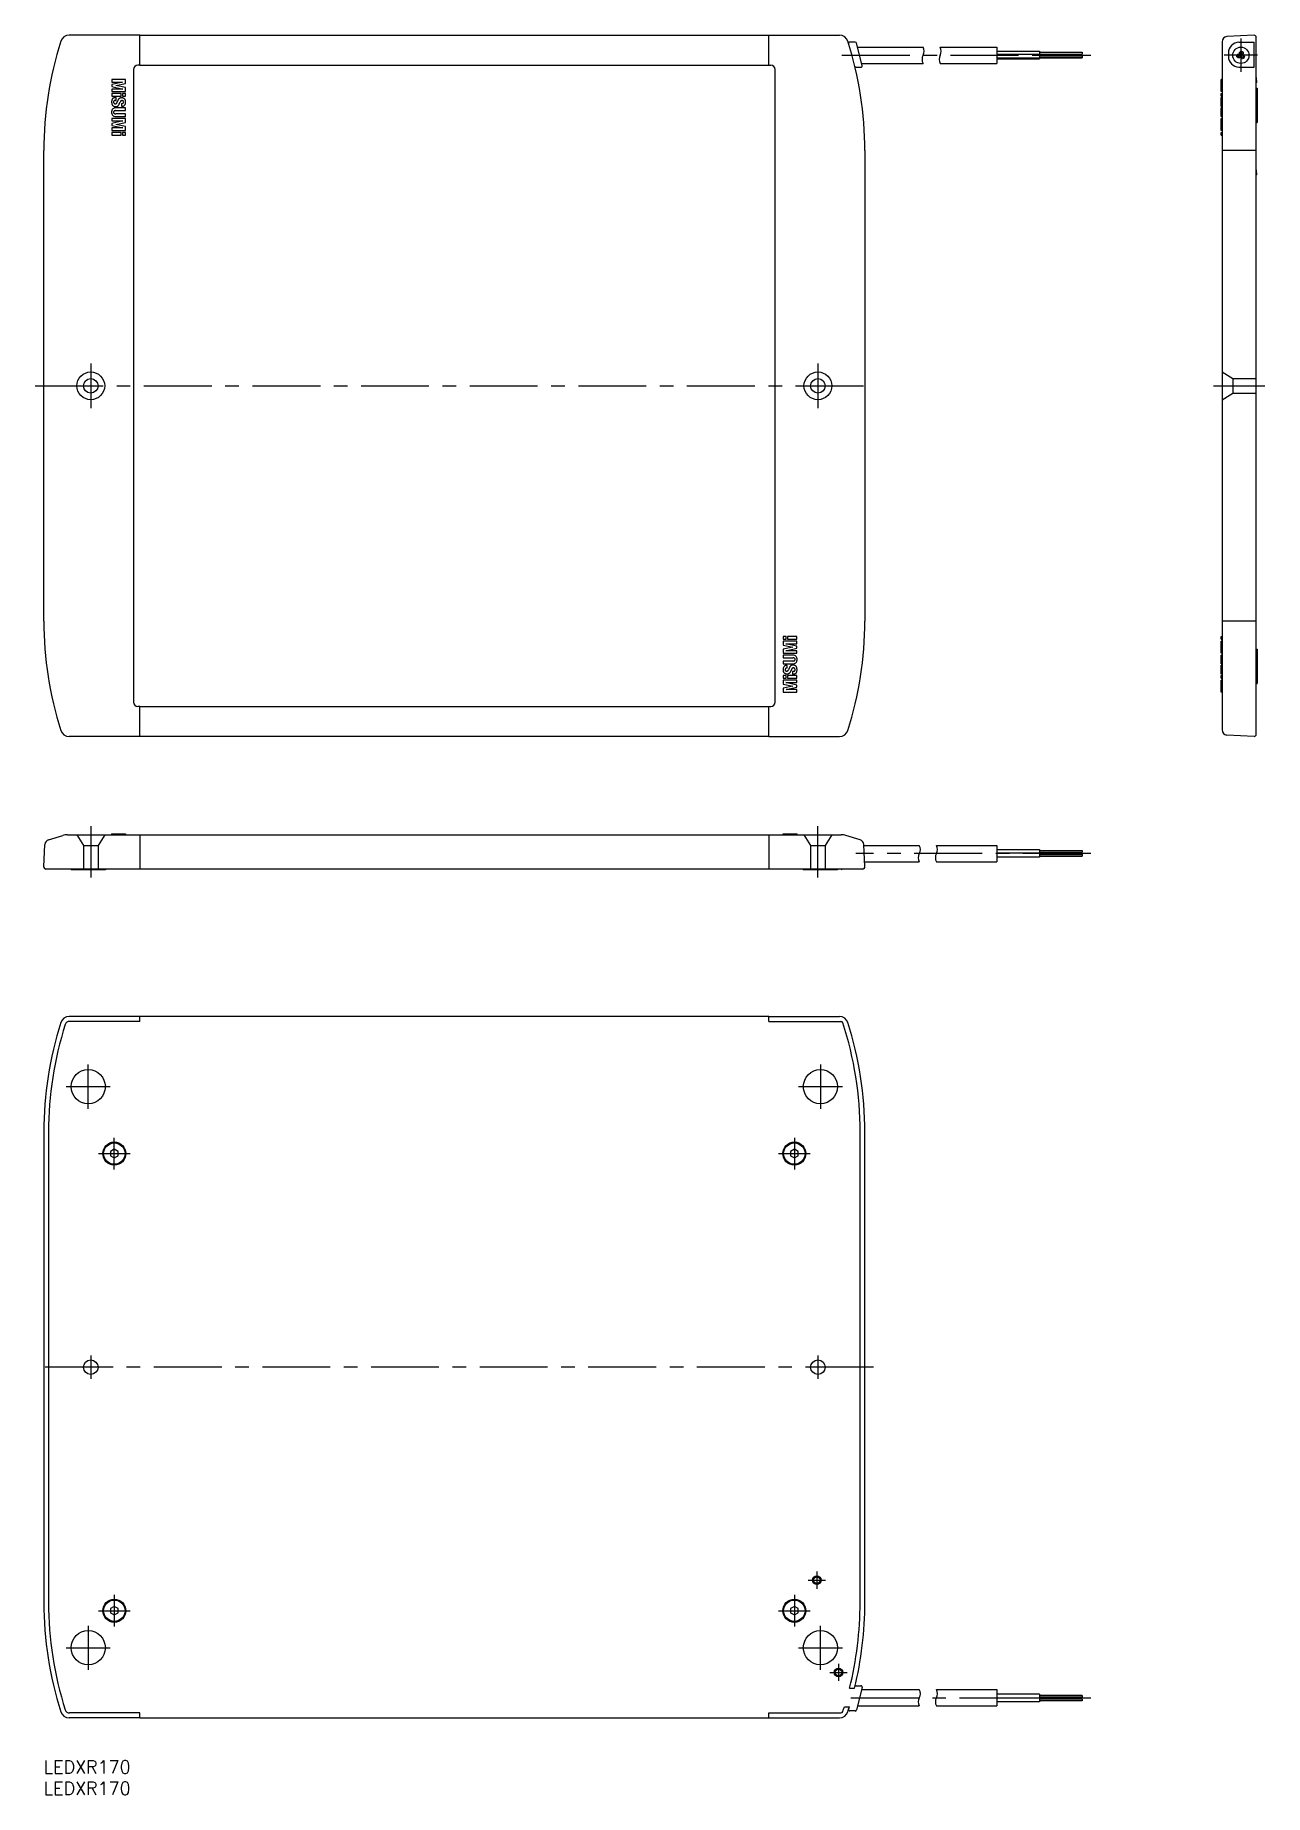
# Model space of a CAD drawing. Extents: x -2 to 286, y -8 to 403.
import ezdxf

# ---------------------------------------------------------------- set-up
doc = ezdxf.new("R2010")
doc.units = 0
doc.header["$LTSCALE"] = 0.5
doc.linetypes.add('CENTER', pattern=[50.8, 31.75, -6.35, 6.35, -6.35])
doc.linetypes.add('DASHED', pattern=[19.05, 12.7, -6.35])
for name, color, linetype in [('MSM_CENTER', 1, 'CENTER'), ('MSM_CONTINUOUS', 7, 'CONTINUOUS'), ('MSM_DASHED', 4, 'DASHED'), ('MSM_NARROW', 5, 'CONTINUOUS'), ('MSM_PART_NUMBER', 7, 'CONTINUOUS')]:
    doc.layers.add(name, color=color, linetype=linetype)
doc.styles.get("Standard").update_dxf_attribs({"font": 'txt.shx', "height": 3, "bigfont": 'bigfont.shx'})

# ---------------------------------------------------------------- blocks, each defined once
blk = doc.blocks.new('*U33')
at = {"layer": 'MSM_PART_NUMBER'}
blk.add_text('LEDXR170', height=3, dxfattribs=at).set_placement((0, -3))
blk = doc.blocks.new('*U34')
at = {"layer": 'MSM_PART_NUMBER'}
blk.add_text('LEDXR170', height=3, dxfattribs=at).set_placement((0, -8))

msp = doc.modelspace()

# ---------------------------------------------------------------- linework, layer by layer
at = {"layer": 'MSM_CENTER'}
for p, q in [((279.9, 402.69), (279.9, 394.89)), ((186.63, 398.79), (244.83, 398.79)), ((283.8, 398.79), (276, 398.79)), ((11, 326.74), (11, 316.24)), ((181, 326.74), (181, 316.24)), ((-2, 321.49), (194, 321.49)), ((273.5, 321.49), (285.5, 321.49)), ((11, 218.5), (11, 206.5)), ((181, 206.5), (181, 218.5)), ((244.83, 212.1), (189.84, 212.1)), ((10.4, 152.45), (10.4, 162.75)), ((181.6, 162.75), (181.6, 152.45)), ((5.25, 157.6), (15.55, 157.6)), ((176.45, 157.6), (186.75, 157.6)), ((16.5, 138.25), (16.5, 145.65)), ((175.5, 145.65), (175.5, 138.25)), ((12.8, 141.95), (20.2, 141.95)), ((171.8, 141.95), (179.2, 141.95)), ((11, 94.7), (11, 89.3)), ((181, 94.7), (181, 89.3)), ((194, 92), (-2, 92)), ((178.75, 42.2), (182.75, 42.2)), ((180.75, 44.2), (180.75, 40.2)), ((16.5, 38.75), (16.5, 31.35)), ((175.5, 38.75), (175.5, 31.35)), ((12.8, 35.05), (20.2, 35.05)), ((171.8, 35.05), (179.2, 35.05)), ((10.4, 31.55), (10.4, 21.25)), ((181.6, 21.25), (181.6, 31.55)), ((5.25, 26.4), (15.55, 26.4)), ((176.45, 26.4), (186.75, 26.4)), ((183.82, 20.62), (187.82, 20.62)), ((185.82, 22.62), (185.82, 18.62)), ((188.73, 14.7), (244.83, 14.7))]:
    msp.add_line(p, q, dxfattribs=at)
at = {"layer": 'MSM_CONTINUOUS', "color": 0}
for p, q in [((22.5, 403.49), (5.91, 403.49)), ((22.5, 396.47), (22.5, 403.49)), ((22.5, 403.48), (169.5, 403.48)), ((169.5, 396.47), (169.5, 403.49)), ((169.5, 403.49), (186.09, 403.49)), ((283, 403.49), (276.64, 403.16)), ((189.7, 401.89), (188.47, 401.89)), ((191.38, 396.43), (190.06, 401.61)), ((190.3, 400.69), (205.6, 400.69)), ((209.6, 400.69), (222.83, 400.69)), ((222.83, 400.69), (222.83, 396.89)), ((222.83, 399.74), (232.83, 399.74)), ((232.83, 399.49), (242.83, 399.49)), ((242.83, 399.49), (242.83, 399.09)), ((275.5, 401.96), (275.5, 241.02)), ((277, 399.33), (277, 398.55)), ((279.46, 401.83), (283.01, 401.89)), ((283.01, 395.99), (283.01, 401.89)), ((283.5, 239.99), (283.5, 402.99)), ((21, 395.47), (21, 247.51)), ((22.5, 396.47), (22, 396.47)), ((22.5, 396.49), (169.5, 396.49)), ((169.5, 396.47), (170, 396.47)), ((171, 247.51), (171, 395.47)), ((189.94, 395.99), (191.05, 395.99)), ((191.27, 396.89), (205.6, 396.89)), ((209.6, 396.89), (222.83, 396.89)), ((222.83, 399.09), (232.83, 399.09)), ((222.83, 398.19), (232.83, 398.19)), ((222.83, 397.98), (232.83, 397.98)), ((232.83, 399.09), (242.83, 399.09)), ((232.83, 398.84), (242.83, 398.84)), ((232.83, 398.44), (242.83, 398.44)), ((232.83, 398.23), (242.83, 398.23)), ((242.83, 398.84), (242.83, 398.44)), ((242.83, 398.44), (242.83, 398.23)), ((279.46, 396.05), (283.01, 395.99)), ((15.92, 393.11), (15.92, 392.53)), ((19.08, 393.11), (15.92, 393.11)), ((15.92, 392.53), (18.44, 392.53)), ((18.44, 392.53), (15.92, 391.95)), ((15.92, 391.95), (15.92, 391.46)), ((15.92, 391.46), (18.48, 390.89)), ((16.85, 391.71), (19.08, 392.16)), ((19.08, 391.25), (16.85, 391.71)), ((19.08, 392.16), (19.08, 393.11)), ((19.08, 390.3), (19.08, 391.25)), ((275.29, 390.3), (275.29, 393.11)), ((275.5, 393.11), (275.29, 393.11)), ((275.5, 392.16), (275.29, 392.16)), ((275.5, 391.71), (275.29, 391.71)), ((275.5, 391.25), (275.29, 391.25)), ((283.6, 392.49), (283.5, 392.37)), ((283.5, 391.09), (283.7, 391.09)), ((283.6, 392.49), (283.54, 393.38)), ((283.7, 391.09), (283.7, 383.09)), ((15.92, 390.89), (15.92, 390.3)), ((18.48, 390.89), (15.92, 390.89)), ((15.92, 390.3), (19.08, 390.3)), ((15.92, 389.86), (15.92, 389.22)), ((18.12, 389.86), (15.92, 389.86)), ((15.92, 389.22), (18.12, 389.22)), ((16.91, 388.89), (16.78, 388.89)), ((16.81, 388.25), (16.91, 388.25)), ((16.91, 388.25), (16.91, 388.89)), ((17.66, 387.39), (17.88, 387.88)), ((18.12, 389.22), (18.12, 389.86)), ((18.2, 387.5), (18.2, 386.89)), ((18.2, 386.89), (18.29, 386.89)), ((18.41, 389.86), (18.41, 389.22)), ((19.08, 389.86), (18.41, 389.86)), ((18.41, 389.22), (19.08, 389.22)), ((19.08, 389.22), (19.08, 389.86)), ((275.5, 390.3), (275.29, 390.3)), ((275.29, 389.22), (275.29, 389.86)), ((275.29, 389.86), (275.5, 389.86)), ((275.29, 389.22), (275.5, 389.22)), ((275.29, 386.79), (275.29, 388.89)), ((275.5, 388.89), (275.29, 388.89)), ((275.5, 388.85), (275.29, 388.85)), ((275.5, 387.85), (275.29, 387.85)), ((275.5, 386.89), (275.29, 386.89)), ((15.92, 384.01), (15.92, 383.43)), ((19.08, 384.01), (15.92, 384.01)), ((15.92, 383.43), (18.48, 383.43)), ((18.48, 383.43), (15.92, 382.86)), ((15.92, 382.86), (15.92, 382.36)), ((16.85, 382.61), (19.08, 383.07)), ((16.87, 385.84), (19.08, 385.84)), ((19.08, 385.1), (16.87, 385.1)), ((19.08, 386.48), (16.88, 386.48)), ((16.88, 384.46), (19.08, 384.46)), ((19.08, 385.84), (19.08, 386.48)), ((19.08, 384.46), (19.08, 385.1)), ((19.08, 383.07), (19.08, 384.01)), ((275.29, 386.79), (275.5, 386.79)), ((275.29, 384.46), (275.29, 386.48)), ((275.5, 386.48), (275.29, 386.48)), ((275.5, 385.84), (275.29, 385.84)), ((275.5, 385.1), (275.29, 385.1)), ((275.5, 384.46), (275.29, 384.46)), ((275.29, 381.21), (275.29, 384.01)), ((275.5, 384.01), (275.29, 384.01)), ((275.5, 383.07), (275.29, 383.07)), ((283.5, 383.09), (283.7, 383.09)), ((15.92, 382.36), (18.48, 381.79)), ((15.92, 381.79), (15.92, 381.21)), ((18.48, 381.79), (15.92, 381.79)), ((15.92, 381.21), (19.08, 381.21)), ((15.92, 380.76), (15.92, 380.12)), ((18.12, 380.76), (15.92, 380.76)), ((15.92, 380.12), (18.12, 380.12)), ((19.08, 382.15), (16.85, 382.61)), ((18.12, 380.12), (18.12, 380.76)), ((18.41, 380.76), (18.41, 380.12)), ((19.08, 380.76), (18.41, 380.76)), ((18.41, 380.12), (19.08, 380.12)), ((19.08, 381.21), (19.08, 382.15)), ((19.08, 380.12), (19.08, 380.76)), ((275.5, 382.61), (275.29, 382.61)), ((275.5, 382.15), (275.29, 382.15)), ((275.5, 381.21), (275.29, 381.21)), ((275.29, 380.12), (275.29, 380.76)), ((275.29, 380.76), (275.5, 380.76)), ((275.29, 380.12), (275.5, 380.12)), ((0, 266.49), (0, 376.49)), ((192, 376.49), (192, 266.49)), ((283.5, 376.49), (275.5, 376.49)), ((283.6, 370.91), (283.5, 370.79)), ((283.6, 370.91), (283.54, 371.8)), ((283.5, 266.49), (275.5, 266.49)), ((173.59, 262.85), (172.92, 262.85)), ((172.92, 262.85), (172.92, 262.22)), ((172.92, 262.22), (173.59, 262.22)), ((176.08, 261.77), (172.92, 261.77)), ((172.92, 261.77), (172.92, 260.83)), ((172.92, 260.83), (175.15, 260.37)), ((175.15, 260.37), (172.92, 259.91)), ((172.92, 259.91), (172.92, 258.96)), ((173.52, 261.18), (176.08, 261.18)), ((176.08, 260.61), (173.52, 261.18)), ((173.52, 259.55), (176.08, 260.12)), ((176.08, 259.55), (173.52, 259.55)), ((173.59, 262.22), (173.59, 262.85)), ((176.08, 262.85), (173.88, 262.85)), ((173.88, 262.85), (173.88, 262.22)), ((173.88, 262.22), (176.08, 262.22)), ((176.08, 262.22), (176.08, 262.85)), ((176.08, 261.18), (176.08, 261.77)), ((176.08, 260.12), (176.08, 260.61)), ((176.08, 258.96), (176.08, 259.55)), ((275.29, 262.85), (275.5, 262.85)), ((275.29, 262.22), (275.29, 262.85)), ((275.29, 262.22), (275.5, 262.22)), ((275.5, 261.77), (275.29, 261.77)), ((275.29, 258.96), (275.29, 261.77)), ((275.5, 261.18), (275.29, 261.18)), ((275.5, 260.61), (275.29, 260.61)), ((275.5, 260.12), (275.29, 260.12)), ((275.5, 259.55), (275.29, 259.55)), ((283.5, 259.89), (283.7, 259.89)), ((283.7, 259.89), (283.7, 251.89)), ((172.92, 258.96), (176.08, 258.96)), ((175.12, 258.52), (172.92, 258.52)), ((172.92, 258.52), (172.92, 257.88)), ((172.92, 257.88), (175.13, 257.88)), ((175.13, 257.13), (172.92, 257.13)), ((172.92, 257.13), (172.92, 256.5)), ((172.92, 256.5), (175.12, 256.5)), ((173.8, 256.09), (173.71, 256.09)), ((173.8, 255.48), (173.8, 256.09)), ((174.34, 255.59), (174.12, 255.1)), ((275.5, 258.96), (275.29, 258.96)), ((275.5, 258.52), (275.29, 258.52)), ((275.29, 256.5), (275.29, 258.52)), ((275.5, 256.5), (275.29, 256.5)), ((275.5, 256.19), (275.29, 256.19)), ((275.29, 254.09), (275.29, 256.19)), ((173.59, 253.76), (172.92, 253.76)), ((172.92, 253.76), (172.92, 253.12)), ((172.92, 253.12), (173.59, 253.12)), ((176.08, 252.67), (172.92, 252.67)), ((172.92, 252.67), (172.92, 251.73)), ((172.92, 251.73), (175.15, 251.27)), ((175.15, 251.27), (172.92, 250.82)), ((173.52, 252.09), (176.08, 252.09)), ((176.08, 251.52), (173.52, 252.09)), ((173.56, 250.45), (176.08, 251.02)), ((173.59, 253.12), (173.59, 253.76)), ((176.08, 253.76), (173.88, 253.76)), ((173.88, 253.76), (173.88, 253.12)), ((173.88, 253.12), (176.08, 253.12)), ((175.19, 254.72), (175.09, 254.72)), ((175.09, 254.72), (175.09, 254.09)), ((175.09, 254.09), (175.22, 254.09)), ((176.08, 253.12), (176.08, 253.76)), ((176.08, 252.09), (176.08, 252.67)), ((176.08, 251.02), (176.08, 251.52)), ((275.5, 254.09), (275.29, 254.09)), ((275.29, 253.76), (275.5, 253.76)), ((275.29, 253.12), (275.29, 253.76)), ((275.29, 253.12), (275.5, 253.12)), ((275.5, 252.67), (275.29, 252.67)), ((275.29, 249.87), (275.29, 252.67)), ((275.5, 252.09), (275.29, 252.09)), ((275.5, 251.52), (275.29, 251.52)), ((275.5, 251.02), (275.29, 251.02)), ((283.5, 251.89), (283.7, 251.89)), ((172.92, 250.82), (172.92, 249.87)), ((172.92, 249.87), (176.08, 249.87)), ((176.08, 250.45), (173.56, 250.45)), ((176.08, 249.87), (176.08, 250.45)), ((275.5, 250.45), (275.29, 250.45)), ((275.5, 249.87), (275.29, 249.87)), ((22.5, 246.51), (22, 246.51)), ((22.5, 239.49), (22.5, 246.51)), ((22.5, 246.49), (169.5, 246.49)), ((169.5, 246.51), (170, 246.51)), ((169.5, 239.49), (169.5, 246.51)), ((22.5, 239.49), (5.91, 239.49)), ((169.5, 239.5), (22.5, 239.5)), ((169.5, 239.49), (186.09, 239.49)), ((187.98, 240.89), (187.98, 240.89)), ((283, 239.49), (276.64, 239.82)), ((0, 209.03), (0.27, 214.26)), ((1.13, 215.34), (4.44, 216.33)), ((5.59, 216.5), (186.41, 216.5)), ((15.87, 216.71), (15.87, 216.5)), ((15.87, 216.71), (19.14, 216.71)), ((15.92, 216.71), (15.92, 216.5)), ((18.12, 216.71), (18.12, 216.5)), ((18.41, 216.71), (18.41, 216.5)), ((19.08, 216.71), (19.08, 216.5)), ((19.14, 216.5), (19.14, 216.71)), ((19.14, 216.5), (19.14, 216.71)), ((22.5, 216.5), (22.5, 208.5)), ((169.5, 216.5), (169.5, 208.5)), ((172.86, 216.71), (176.13, 216.71)), ((172.86, 216.71), (172.86, 216.5)), ((172.92, 216.5), (172.92, 216.71)), ((176.08, 216.5), (176.08, 216.71)), ((176.13, 216.5), (176.13, 216.71)), ((190.87, 215.34), (187.56, 216.33)), ((192, 209.03), (191.73, 214.26)), ((191.74, 214), (204.72, 214)), ((208.72, 214), (222.83, 214)), ((208.72, 214), (222.83, 214)), ((222.83, 214), (222.83, 210.2)), ((191.94, 210.2), (204.72, 210.2)), ((208.72, 210.2), (222.83, 210.2)), ((222.83, 213.05), (232.83, 213.05)), ((232.83, 212.8), (242.83, 212.8)), ((232.83, 212.4), (242.83, 212.4)), ((232.83, 211.92), (242.83, 211.92)), ((232.83, 211.52), (242.83, 211.52)), ((242.83, 212.8), (242.83, 212.4)), ((191.5, 208.5), (0.5, 208.5)), ((14.4, 208.3), (6.4, 208.3)), ((185.6, 208.3), (177.6, 208.3)), ((186.47, 208.4), (186.69, 208.5)), ((186.47, 208.5), (186.47, 208.4)), ((22.5, 174), (5.91, 174)), ((22.5, 172.86), (5.99, 172.86)), ((22.5, 172.86), (22.5, 174)), ((169.5, 173.97), (22.5, 173.97)), ((169.5, 172.86), (169.5, 174)), ((169.5, 174), (186.09, 174)), ((169.5, 172.86), (186.37, 172.86)), ((0, 147), (0, 37)), ((1.12, 147), (1.12, 37)), ((190.88, 37), (190.88, 147)), ((192, 37), (192, 147)), ((16.5, 142.95), (15.63, 142.45)), ((15.63, 142.45), (15.63, 141.45)), ((15.63, 141.45), (16.5, 140.95)), ((17.37, 142.45), (16.5, 142.95)), ((16.5, 140.95), (17.37, 141.45)), ((17.37, 141.45), (17.37, 142.45)), ((175.5, 142.95), (174.63, 142.45)), ((174.63, 142.45), (174.63, 141.45)), ((174.63, 141.45), (175.5, 140.95)), ((176.37, 142.45), (175.5, 142.95)), ((175.5, 140.95), (176.37, 141.45)), ((176.37, 141.45), (176.37, 142.45)), ((16.5, 36.05), (15.63, 35.55)), ((15.63, 35.55), (15.63, 34.55)), ((15.63, 34.55), (16.5, 34.05)), ((17.37, 35.55), (16.5, 36.05)), ((16.5, 34.05), (17.37, 34.55)), ((17.37, 34.55), (17.37, 35.55)), ((175.5, 36.05), (174.63, 35.55)), ((174.63, 35.55), (174.63, 34.55)), ((174.63, 34.55), (175.5, 34.05)), ((176.37, 35.55), (175.5, 36.05)), ((175.5, 34.05), (176.37, 34.55)), ((176.37, 34.55), (176.37, 35.55)), ((188.41, 16.92), (189.56, 16.92)), ((189.94, 17.5), (191.05, 17.5)), ((191.38, 17.06), (190.06, 11.88)), ((191.27, 16.6), (204.72, 16.6)), ((208.72, 16.6), (222.83, 16.6)), ((222.83, 16.6), (222.83, 12.8)), ((187.2, 12.6), (188.37, 12.6)), ((188.34, 12.49), (188.34, 12.49)), ((190.3, 12.8), (204.72, 12.8)), ((208.72, 12.8), (222.83, 12.8)), ((242.83, 14.4), (242.83, 14)), ((22.5, 10), (5.91, 10)), ((22.5, 11.14), (5.99, 11.14)), ((22.5, 10), (22.5, 11.14)), ((22.5, 10.03), (169.5, 10.03)), ((169.5, 11.14), (186.37, 11.14)), ((169.5, 10), (169.5, 11.14)), ((169.5, 10), (186.09, 10)), ((189.7, 11.6), (188.47, 11.6))]:
    msp.add_line(p, q, dxfattribs=at)
at = {"layer": 'MSM_CONTINUOUS'}
for p, q in [((232.83, 399.74), (232.83, 397.98)), ((232.83, 212.17), (222.83, 212.17)), ((232.83, 211.27), (222.83, 211.27)), ((232.83, 213.05), (232.83, 211.27)), ((242.83, 212.18), (232.83, 212.18)), ((242.83, 212.18), (242.83, 211.52)), ((6.4, 208.5), (6.4, 208.3)), ((14.4, 208.5), (14.4, 208.3)), ((177.6, 208.5), (177.6, 208.3)), ((185.6, 208.5), (185.6, 208.3)), ((232.83, 15.51), (222.83, 15.51)), ((232.83, 14.61), (222.83, 14.61)), ((232.83, 13.75), (222.83, 13.75)), ((232.83, 15.51), (232.83, 13.75)), ((242.83, 15.26), (232.83, 15.26)), ((242.83, 14.86), (232.83, 14.86)), ((242.83, 14.65), (232.83, 14.65)), ((242.83, 14.4), (232.83, 14.4)), ((242.83, 14), (232.83, 14)), ((242.83, 15.26), (242.83, 14.65))]:
    msp.add_line(p, q, dxfattribs=at)
at = {"layer": 'MSM_CONTINUOUS', "color": 0}
for centre, radius in [((279.9, 398.79), 1.9), ((280.02, 399.29), 0.45), ((280.02, 399.29), 0.2), ((279.4, 398.64), 0.45), ((279.4, 398.64), 0.2), ((280.28, 398.43), 0.45), ((280.28, 398.43), 0.2), ((11, 321.49), 3.25), ((11, 321.49), 1.7), ((181, 321.49), 3.25), ((181, 321.49), 1.7), ((10.4, 157.6), 4), ((181.6, 157.6), 4), ((16.5, 141.95), 2.7), ((16.5, 141.95), 2.5), ((175.5, 141.95), 2.7), ((175.5, 141.95), 2.5), ((11, 92), 1.7), ((181, 92), 1.7), ((180.75, 42.2), 0.783), ((16.5, 35.05), 2.7), ((16.5, 35.05), 2.5), ((175.5, 35.05), 2.7), ((175.5, 35.05), 2.5), ((10.4, 26.4), 4), ((181.6, 26.4), 4), ((185.82, 20.62), 0.783)]:
    msp.add_circle(centre, radius, dxfattribs=at)
for centre, radius, start, end in [((5.91, 401.49), 2, 90, 162.2276), ((186.09, 401.49), 2, 17.7724, 90), ((283, 402.99), 0.5, 0, 90), ((83.9, 376.49), 83.9, 162.2276, 180), ((108.1, 376.49), 83.9, 0, 17.7724), ((188.47, 401.59), 0.3, 90, 197.3427), ((276.7, 401.96), 1.2, 93, 180), ((279.5, 399.33), 2.5, 91, 180), ((22, 395.47), 1, 90, 180), ((170, 395.47), 1, 0, 90), ((189.94, 396.29), 0.3, 193.6001, 270), ((279.5, 398.55), 2.5, 180, 269), ((281.39, 393.22), 2.16, 4.2592, 11.7312), ((17.95, 387.89), 2.08, 173.1855, 181.3344), ((17.86, 387.88), 1.99, 181.0427, 186.8281), ((17.15, 387.99), 1.27, 163.4224, 173.2172), ((17.32, 387.81), 1.45, 186.8136, 195.5492), ((16.74, 388.1), 0.851, 147.9149, 163.106), ((17.05, 387.74), 1.16, 195.7866, 203.297), ((16.82, 387.64), 0.919, 203.1708, 217.9154), ((16.55, 388.22), 0.621, 125.1814, 147.8923), ((16.65, 387.53), 0.711, 219.1524, 231.0174), ((16.65, 388.08), 0.796, 108.8457, 124.9679), ((16.68, 387.56), 0.761, 230.9343, 247.7908), ((16.69, 387.97), 0.912, 100.049, 115.5986), ((16.83, 387.85), 0.499, 158.3421, 173.9125), ((16.82, 387.85), 0.494, 173.3126, 195.2936), ((16.74, 387.83), 0.408, 195.3623, 212.7226), ((16.67, 387.91), 0.33, 129.067, 157.634), ((16.67, 387.79), 0.331, 212.9204, 234.1217), ((16.73, 387.7), 0.901, 248.1585, 261.3108), ((16.65, 387.91), 0.32, 109.066, 127.4349), ((16.67, 387.78), 0.322, 234.0897, 255.724), ((16.77, 387.55), 1.34, 89.6127, 100.102), ((16.74, 387.67), 0.58, 95.9325, 109.2156), ((16.71, 387.96), 0.511, 256.2445, 270.8321), ((16.81, 388.12), 1.33, 260.6294, 266.9133), ((16.8, 387.08), 1.17, 89.4486, 95.9752), ((16.72, 388.08), 0.632, 269.6802, 278.6908), ((16.76, 387.84), 0.383, 277.7651, 297.8858), ((16.77, 387.82), 0.363, 296.6208, 317.8021), ((16.88, 387.73), 0.94, 275.0983, 282.8893), ((16.63, 387.95), 0.55, 317.3193, 327.4288), ((16.94, 387.46), 0.666, 283.1562, 303.811), ((16.21, 388.2), 1.05, 328.1773, 336.0008), ((15.52, 388.51), 1.8, 335.9306, 339.1284), ((12.02, 389.82), 5.53, 339.4294, 341.0417), ((22.97, 386.03), 6.05, 159.7525, 160.7646), ((19.85, 387.18), 2.72, 157.5469, 159.7432), ((16.91, 387.49), 0.707, 304.4432, 318.2549), ((18.94, 387.55), 1.74, 153.0372, 157.6102), ((18.66, 387.69), 1.43, 148.0981, 153.0354), ((16.64, 387.73), 1.06, 318.3097, 329.4975), ((18.34, 387.9), 1.05, 142.8786, 148.0498), ((18.19, 388.01), 0.861, 132.4951, 142.9944), ((16.02, 388.1), 1.79, 329.3842, 336.5843), ((18.09, 388.12), 0.715, 115.7545, 132.52), ((18.12, 388.05), 0.79, 102.0976, 115.2887), ((18.82, 387.5), 1.01, 150.3743, 158.1497), ((18.38, 387.75), 0.506, 134.6508, 150.3319), ((18.19, 387.72), 1.12, 92.8476, 102.1312), ((18.23, 387.89), 0.31, 101.4389, 133.3233), ((18.21, 387.31), 1.54, 86.2707, 93.0427), ((18.3, 387.65), 0.562, 89.6665, 103.5042), ((18.28, 387.97), 0.478, 260.9744, 304.7726), ((18.3, 387.96), 1.07, 269.5232, 283.7158), ((18.24, 387.61), 1.24, 78.0032, 86.422), ((18.31, 387.67), 0.543, 76.2449, 90.8287), ((18.36, 387.88), 0.322, 52.2337, 75.6006), ((18.33, 388.01), 0.826, 65.6734, 78.3179), ((18.31, 387.85), 0.363, 311.3537, 9.7413), ((18.39, 387.62), 0.721, 283.5818, 320.8694), ((18.38, 387.92), 0.285, 21.8777, 50.0959), ((18.28, 387.87), 0.392, 6.1006, 22.4156), ((18.35, 388.06), 0.77, 51.9658, 65.619), ((18.39, 388.11), 0.701, 37.0761, 52.0353), ((18.27, 387.69), 0.849, 322.3799, 345.7708), ((18.29, 388.04), 0.821, 24.1079, 36.8746), ((18.12, 387.96), 1.02, 13.86, 24.1461), ((17.86, 387.9), 1.28, 5.582, 13.7344), ((17.82, 387.81), 1.31, 345.3455, 353.6719), ((17.39, 387.86), 1.75, 353.428, 5.3601), ((17.13, 385.56), 1.26, 161.7612, 179.3029), ((17.86, 385.49), 1.99, 177.6291, 191.4778), ((16.75, 385.3), 0.866, 193.6784, 217.5508), ((16.58, 385.75), 0.672, 129.969, 162.9178), ((16.66, 385.27), 0.774, 219.712, 248.5094), ((16.69, 385.6), 0.869, 103.4652, 129.0776), ((16.86, 385.47), 0.531, 168.5834, 183.2771), ((16.67, 385.45), 0.344, 181.919, 208.3905), ((16.62, 385.51), 0.291, 142.6709, 167.8147), ((16.62, 385.43), 0.29, 209.9432, 225.9646), ((16.82, 385.67), 1.21, 248.348, 272.4896), ((16.65, 385.49), 0.33, 120.4908, 142.2896), ((16.67, 385.48), 0.36, 226.4212, 251.1201), ((16.71, 385.38), 0.451, 101.9551, 119.6605), ((16.85, 384.9), 1.58, 88.9748, 102.9765), ((16.76, 385.75), 0.641, 250.8649, 260.6658), ((16.81, 384.93), 0.914, 94.2403, 102.5167), ((16.86, 386.48), 1.38, 261.3614, 270.4756), ((16.82, 388.32), 1.53, 266.851, 275.3703), ((16.87, 384.23), 1.62, 89.7265, 94.3848), ((281.39, 371.64), 2.16, 4.2592, 11.7312), ((83.9, 266.49), 83.9, 180, 197.7724), ((108.1, 266.49), 83.9, 342.2276, 0), ((174.61, 255.11), 1.75, 173.428, 185.3601), ((174.18, 255.17), 1.31, 165.3455, 173.6719), ((173.73, 255.29), 0.849, 142.3799, 165.7708), ((173.61, 255.36), 0.721, 103.5818, 140.8694), ((173.69, 255.12), 0.363, 131.3537, 189.7413), ((173.7, 255.02), 1.07, 89.5232, 103.7158), ((173.72, 255), 0.478, 80.9744, 124.7726), ((175.98, 254.88), 1.79, 149.3842, 156.5843), ((175.36, 255.25), 1.06, 138.3097, 149.4975), ((175.09, 255.48), 0.707, 124.4432, 138.2549), ((175.06, 255.51), 0.666, 103.1562, 123.811), ((176.48, 254.47), 1.8, 155.9306, 159.1284), ((175.79, 254.77), 1.05, 148.1773, 156.0008), ((175.37, 255.03), 0.55, 137.3193, 147.4288), ((175.12, 255.25), 0.94, 95.0983, 102.8893), ((175.23, 255.16), 0.363, 116.6208, 137.8021), ((175.18, 254.66), 1.53, 86.851, 95.3703), ((175.24, 255.14), 0.383, 97.7651, 117.8858), ((175.18, 257.31), 1.21, 68.348, 92.4896), ((175.15, 258.08), 1.58, 268.9748, 282.9765), ((175.14, 256.5), 1.38, 81.3614, 90.4756), ((175.13, 258.75), 1.62, 269.7265, 274.3848), ((175.28, 254.89), 0.632, 89.6802, 98.6908), ((175.19, 258.05), 0.914, 274.2403, 282.5167), ((175.19, 254.86), 1.33, 80.6294, 86.9133), ((175.29, 255.01), 0.511, 76.2445, 90.8321), ((175.24, 257.23), 0.641, 70.8649, 80.6658), ((175.29, 257.6), 0.451, 281.9551, 299.6605), ((175.27, 255.28), 0.901, 68.1585, 81.3108), ((175.33, 255.2), 0.322, 54.0897, 75.724), ((175.33, 257.5), 0.36, 46.4212, 71.1201), ((175.31, 257.38), 0.869, 283.4652, 309.0776), ((175.35, 257.49), 0.33, 300.4908, 322.2896), ((175.33, 255.19), 0.331, 32.9204, 54.1217), ((175.38, 257.55), 0.29, 29.9432, 45.9646), ((175.32, 255.41), 0.761, 50.9343, 67.7908), ((175.38, 257.47), 0.291, 322.6709, 347.8147), ((175.26, 255.15), 0.408, 15.3623, 32.7226), ((175.34, 257.71), 0.774, 39.712, 68.5094), ((175.33, 257.53), 0.344, 1.919, 28.3905), ((175.14, 257.51), 0.531, 348.5834, 3.2771), ((175.18, 255.13), 0.494, 353.3126, 15.2936), ((175.35, 255.45), 0.711, 39.1524, 51.0174), ((175.42, 257.22), 0.672, 309.969, 342.9178), ((175.18, 255.34), 0.919, 23.1708, 37.9154), ((175.25, 257.68), 0.866, 13.6784, 37.5508), ((174.95, 255.24), 1.16, 15.7866, 23.297), ((174.87, 257.42), 1.26, 341.7612, 359.3029), ((174.68, 255.17), 1.45, 6.8136, 15.5492), ((174.14, 257.49), 1.99, 357.6291, 11.4778), ((174.14, 255.1), 1.99, 1.0427, 6.8281), ((174.05, 255.09), 2.08, 353.1855, 1.3344), ((174.14, 255.07), 1.28, 185.582, 193.7344), ((173.88, 255.01), 1.02, 193.86, 204.1461), ((173.71, 254.93), 0.821, 204.1079, 216.8746), ((173.61, 254.86), 0.701, 217.0761, 232.0353), ((173.65, 254.92), 0.77, 231.9658, 245.619), ((173.72, 255.1), 0.392, 186.1006, 202.4156), ((173.67, 254.97), 0.826, 245.6734, 258.3179), ((173.62, 255.06), 0.285, 201.8777, 230.0959), ((173.64, 255.1), 0.322, 232.2337, 255.6006), ((173.76, 255.37), 1.24, 258.0032, 266.422), ((173.69, 255.31), 0.543, 256.2449, 270.8287), ((173.7, 255.33), 0.562, 269.6665, 283.5042), ((173.79, 255.67), 1.54, 266.2707, 273.0427), ((173.77, 255.09), 0.31, 281.4389, 313.3233), ((173.81, 255.25), 1.12, 272.8476, 282.1312), ((173.62, 255.22), 0.506, 314.6508, 330.3319), ((173.88, 254.93), 0.79, 282.0976, 295.2887), ((173.18, 255.47), 1.01, 330.3743, 338.1497), ((173.91, 254.86), 0.715, 295.7545, 312.52), ((173.81, 254.97), 0.861, 312.4951, 322.9944), ((173.66, 255.08), 1.05, 322.8786, 328.0498), ((173.34, 255.28), 1.43, 328.0981, 333.0354), ((173.06, 255.42), 1.74, 333.0372, 337.6102), ((172.15, 255.8), 2.72, 337.5469, 339.7432), ((169.03, 256.95), 6.05, 339.7525, 340.7646), ((179.98, 253.16), 5.53, 159.4294, 161.0417), ((175.2, 255.9), 1.17, 269.4486, 275.9752), ((175.23, 255.43), 1.34, 269.6127, 280.102), ((175.26, 255.31), 0.58, 275.9325, 289.2156), ((175.35, 255.06), 0.32, 289.066, 307.4349), ((175.31, 255.01), 0.912, 280.049, 295.5986), ((175.33, 255.06), 0.33, 309.067, 337.634), ((175.35, 254.9), 0.796, 288.8457, 304.9679), ((175.17, 255.12), 0.499, 338.3421, 353.9125), ((175.45, 254.75), 0.621, 305.1814, 327.8923), ((175.26, 254.88), 0.851, 327.9149, 343.106), ((174.85, 254.99), 1.27, 343.4224, 353.2172), ((22, 247.51), 1, 180, 270), ((170, 247.51), 1, 270, 0), ((5.91, 241.49), 2, 197.7724, 270), ((186.09, 241.49), 2, 270, 342.2276), ((276.7, 241.02), 1.2, 180, 267), ((283, 239.99), 0.5, 270, 0), ((1.47, 214.19), 1.2, 106.6992, 177), ((5.59, 212.5), 4, 90, 106.6211), ((186.41, 212.5), 4, 73.3789, 90), ((190.53, 214.19), 1.2, 3, 73.3008), ((0.5, 209), 0.5, 177, 270), ((191.5, 209), 0.5, 270, 3), ((5.91, 172), 2, 90, 162.2276), ((5.99, 171.86), 1, 90, 162.302), ((186.09, 172), 2, 17.7724, 90), ((186.37, 172.36), 0.5, 17.9526, 90), ((83.9, 147), 83.9, 162.2276, 180), ((83.9, 147), 82.78, 162.302, 180), ((108.1, 147), 82.78, 0, 17.9526), ((108.1, 147), 83.9, 0, 17.7724), ((83.9, 37), 83.9, 180, 197.7724), ((83.9, 37), 82.78, 180, 197.698), ((108.1, 37), 82.78, 345.9618, 0), ((108.1, 37), 83.9, 346.1533, 0), ((189.94, 17.2), 0.3, 90, 166.3999), ((108.1, 37), 82.78, 342.0474, 342.8574), ((108.1, 37), 83.9, 342.2276, 343.0935), ((5.91, 12), 2, 197.7724, 270), ((5.99, 12.14), 1, 197.698, 270), ((186.09, 12), 2, 270, 342.2276), ((186.37, 11.64), 0.5, 270, 342.0474), ((188.47, 11.9), 0.3, 162.6573, 270)]:
    msp.add_arc(centre, radius, start, end, dxfattribs=at)
at = {"layer": 'MSM_CONTINUOUS'}
for centre, radius, start, end in [((189.67, 401.47), 0.424, 19.6159, 84.7107), ((191.05, 396.34), 0.35, 271.3879, 14.2766), ((191.05, 17.15), 0.35, 345.7234, 88.6121), ((189.67, 12.02), 0.424, 275.2893, 340.3841)]:
    msp.add_arc(centre, radius, start, end, dxfattribs=at)
at = {"layer": 'MSM_DASHED'}
for p, q in [((275.5, 324.74), (278, 323.19)), ((278, 323.19), (283.5, 323.19)), ((278, 323.19), (278, 319.79)), ((275.5, 318.24), (278, 319.79)), ((278, 319.79), (283.5, 319.79)), ((7.75, 216.5), (9.3, 214)), ((9.3, 214), (9.3, 208.5)), ((9.3, 214), (12.7, 214)), ((14.25, 216.5), (12.7, 214)), ((12.7, 214), (12.7, 208.5)), ((177.75, 216.5), (179.3, 214)), ((179.3, 214), (179.3, 208.5)), ((179.3, 214), (182.7, 214)), ((184.25, 216.5), (182.7, 214)), ((182.7, 214), (182.7, 208.5))]:
    msp.add_line(p, q, dxfattribs=at)
at = {"layer": 'MSM_NARROW'}
for centre in [(180.75, 42.2), (185.82, 20.62)]:
    msp.add_circle(centre, 1, dxfattribs=at)
for centre, start, end in [((203.92, 399.74), 330.5129, 29.4871), ((207.92, 399.74), 330.5129, 29.4871), ((207.28, 397.84), 150.5129, 209.4871), ((211.28, 397.84), 150.5129, 209.4871), ((203.04, 213.05), 330.5129, 29.4871), ((207.04, 213.05), 330.5129, 29.4871), ((206.4, 211.15), 150.5129, 209.4871), ((210.4, 211.15), 150.5129, 209.4871), ((203.04, 15.65), 330.5129, 29.4871), ((207.04, 15.65), 330.5129, 29.4871), ((206.4, 13.75), 150.5129, 209.4871), ((210.4, 13.75), 150.5129, 209.4871)]:
    msp.add_arc(centre, 1.93, start, end, dxfattribs=at)

# ---------------------------------------------------------------- block references
at = {"layer": 'MSM_CONTINUOUS'}
for name in ['*U33', '*U34']:
    msp.add_blockref(name, (0, 0), dxfattribs=at)

doc.saveas('drawing.dxf')
